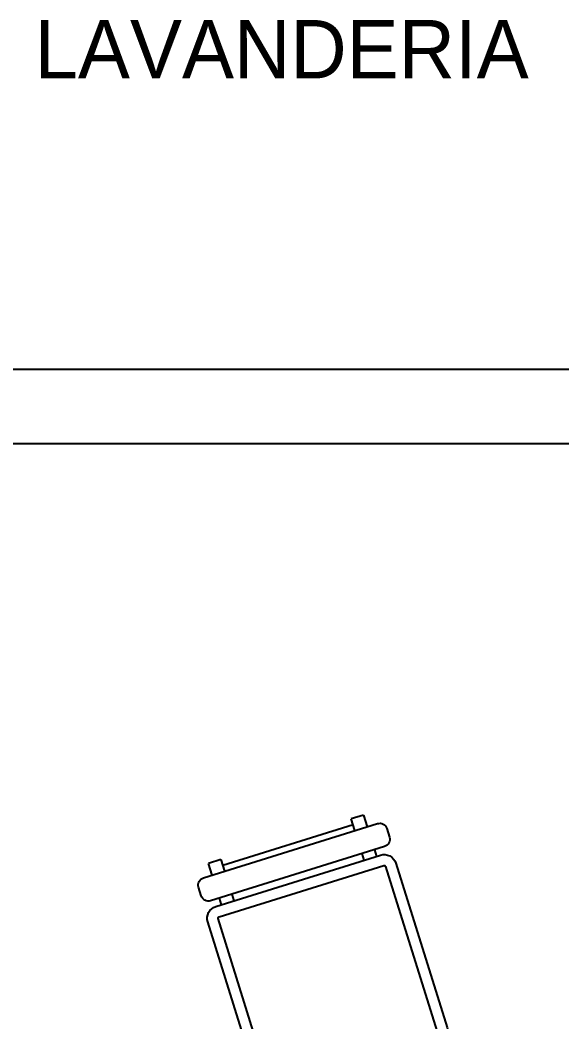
# Model space of a CAD drawing. Header units: inches. Extents: x 105.6 to 147.4, y 37.5 to 62.2.
# Drawn here: x 112.533 to 113.633, y 47.537 to 49.572 of the extents above; entities that cross this region are included whole.
import ezdxf

# ---------------------------------------------------------------- set-up
doc = ezdxf.new("R2010")
doc.units = ezdxf.units.IN
doc.header["$MEASUREMENT"] = 0
doc.layers.add('Paredes', color=5, linetype='Continuous')
doc.layers.add('TEXTO', color=2, linetype='Continuous', lineweight=15)
doc.styles.add('STYLE1', font='archfree.shx')

# ---------------------------------------------------------------- blocks, each defined once
blk = doc.blocks.new('MUCO01PL')
at = {"color": 0, "linetype": 'ByBlock'}
for p, q in [((-0.1585, -0.0098), (-0.1324, -0.0098)), ((-0.1585, -0.0098), (-0.1585, -0.0347)), ((-0.1324, -0.0347), (-0.1324, -0.0098)), ((0.1448, -0.0098), (0.171, -0.0098)), ((0.1448, -0.0098), (0.1448, -0.0347)), ((0.171, -0.0347), (0.171, -0.0098)), ((-0.1324, -0.0223), (0.1448, -0.0223)), ((-0.1585, -0.0834), (-0.1585, -0.0976)), ((-0.1324, -0.0976), (-0.1324, -0.0834)), ((0.1448, -0.0834), (0.1448, -0.0976)), ((0.171, -0.0976), (0.171, -0.0834)), ((0.183, -0.1197), (-0.167, -0.1197)), ((0.1859, -0.4726), (0.1859, -0.1226))]:
    blk.add_line(p, q, dxfattribs=at)
for points in [[(0.1899, -0.0347), (-0.1803, -0.0347, 0.414214), (-0.1953, -0.0497), (-0.1953, -0.0684, 0.414214), (-0.1803, -0.0834), (0.1899, -0.0834, 0.414214), (0.2049, -0.0684), (0.2049, -0.0497, 0.414214)], [(0.183, -0.0976), (-0.167, -0.0976, 0.414214), (-0.192, -0.1226), (-0.192, -0.4726, 0.414214), (-0.167, -0.4976), (0.183, -0.4976, 0.414214), (0.208, -0.4726), (0.208, -0.1226, 0.414214)]]:
    blk.add_lwpolyline(points, format="xyb", close=True, dxfattribs=at)
for points in [[(-0.1699, -0.1226), (-0.1699, -0.4726)], [(-0.167, -0.4755), (0.183, -0.4755)]]:
    blk.add_lwpolyline(points, dxfattribs=at)
for centre, start, end in [((-0.167, -0.1226), 90, 180), ((0.183, -0.1226), 0, 90), ((-0.167, -0.4726), 180, 270), ((0.183, -0.4726), 270, 0)]:
    blk.add_arc(centre, 0.0029, start, end, dxfattribs=at)

msp = doc.modelspace()

# ---------------------------------------------------------------- linework, layer by layer
at = {"layer": 'Paredes', "color": 5}
for p, q in [((114.7155, 48.8624), (111.2155, 48.8624)), ((114.7155, 48.8624), (111.2155, 48.8624)), ((111.2155, 48.7124), (114.7155, 48.7124)), ((111.2155, 48.7124), (114.7155, 48.7124))]:
    msp.add_line(p, q, dxfattribs=at)

# ---------------------------------------------------------------- block references
at = {"color": 1, "linetype": 'ByBlock', "xscale": -1, "rotation": 17.33807984603826}
msp.add_blockref('MUCO01PL', (113.0766, 47.9192), dxfattribs=at)
msp.add_blockref('MUCO01PL', (113.0766, 47.9192), dxfattribs=at)

# ---------------------------------------------------------------- texts
at = {"layer": 'TEXTO', "style": 'STYLE1'}
msp.add_text('LAVANDERIA', height=0.1184, dxfattribs=at).set_placement((112.5629, 49.454))

doc.saveas('drawing.dxf')
